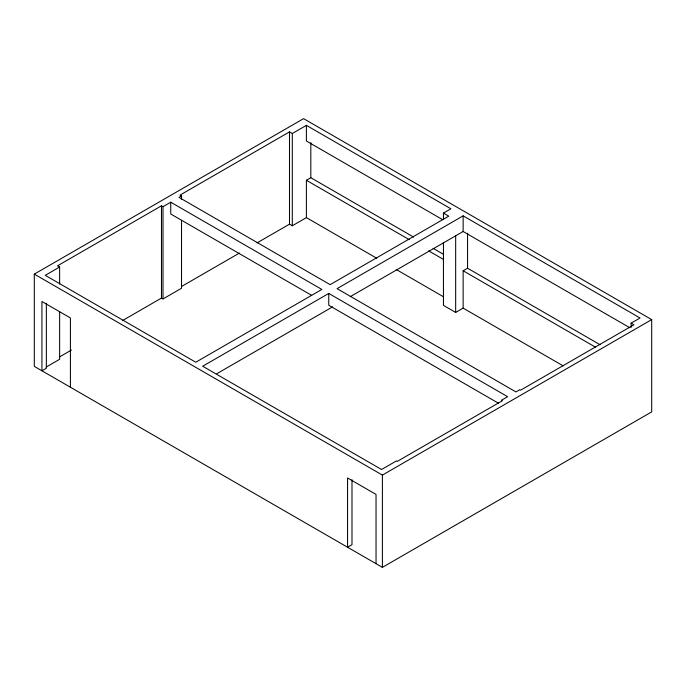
<?xml version="1.0" encoding="UTF-8"?>
<svg xmlns="http://www.w3.org/2000/svg" width="686" height="686" viewBox="0 0 686 686"><rect width="100%" height="100%" fill="white"/><g stroke="black" fill="none" stroke-linecap="round" stroke-linejoin="round"><path stroke-width="1.03" d="M34.3 274.117L303.598 118.644L651.7 319.616L651.7 411.883L382.402 567.356L34.3 366.384L34.3 274.117L382.402 475.089L651.7 319.616M59.631 267.034L45.25 275.335L195.767 362.234L321.845 289.441L170.745 202.207L163.002 206.675L161.484 205.8L57.521 265.816L59.631 267.034L59.631 284.004M443.448 219.469L443.448 213.106L450.916 208.801L306.393 125.358L292.296 133.504L289.501 131.892L180.006 195.098L181.533 195.982L181.533 199.163M181.533 195.982L179.046 197.414L330.146 284.656L448.755 216.176L443.448 213.106M376.803 258.279L306.393 217.625L306.393 180.272L310.818 177.717L413.649 237.09M59.382 357.012L71.447 350.049M122.502 320.576L161.484 298.067L163.002 298.942L181.533 288.249L181.533 220.369M181.867 286.302L239.397 253.083M257.027 242.904L289.501 224.159L292.296 225.771L306.393 217.625M46.151 367.079L59.631 359.301L59.631 311.573M328.757 293.437L202.679 366.23L381.57 469.507L396.414 460.932L397.245 461.412L502.315 400.753L501.457 400.255L507.623 396.697L328.757 293.437L328.757 305.244L498.353 403.162M631.129 323.157L640.064 318.004L463.136 215.858L337.058 288.643L515.915 391.912L519.705 389.725L520.563 390.214L633.924 324.77L631.129 323.157L631.129 327.402M216.922 373.647L332.59 306.865M350.177 296.712L463.136 231.499L629.868 327.762M563.18 365.878L463.136 308.125L463.136 270.764L467.56 268.217L600.018 344.689M443.448 242.801L443.448 305.373L455.667 312.43L463.136 308.125M442.573 219.631L306.393 141.007L306.393 125.358M433.106 248.323L443.293 254.206M306.393 180.272L409.225 239.646M428.681 250.879L443.499 259.437M463.136 270.764L595.594 347.245M396.259 269.512L443.499 296.789M311.65 295.366L170.745 214.015L170.745 202.207M467.56 233.189L467.56 268.217M463.136 215.858L463.136 231.499M455.667 235.812L455.667 312.43M382.402 475.089L382.402 567.356M376.039 563.686L376.039 494.409L347.562 477.971L347.562 547.248L351.987 544.693L351.987 479.677M310.818 142.697L310.818 177.717M292.296 133.504L292.296 225.771M289.501 131.892L289.501 224.159M163.002 206.675L163.002 298.942M161.484 205.8L161.484 298.067M70.409 387.23L70.409 317.952L41.932 301.514L41.932 370.792L46.356 368.236L46.356 303.221"/></g></svg>
